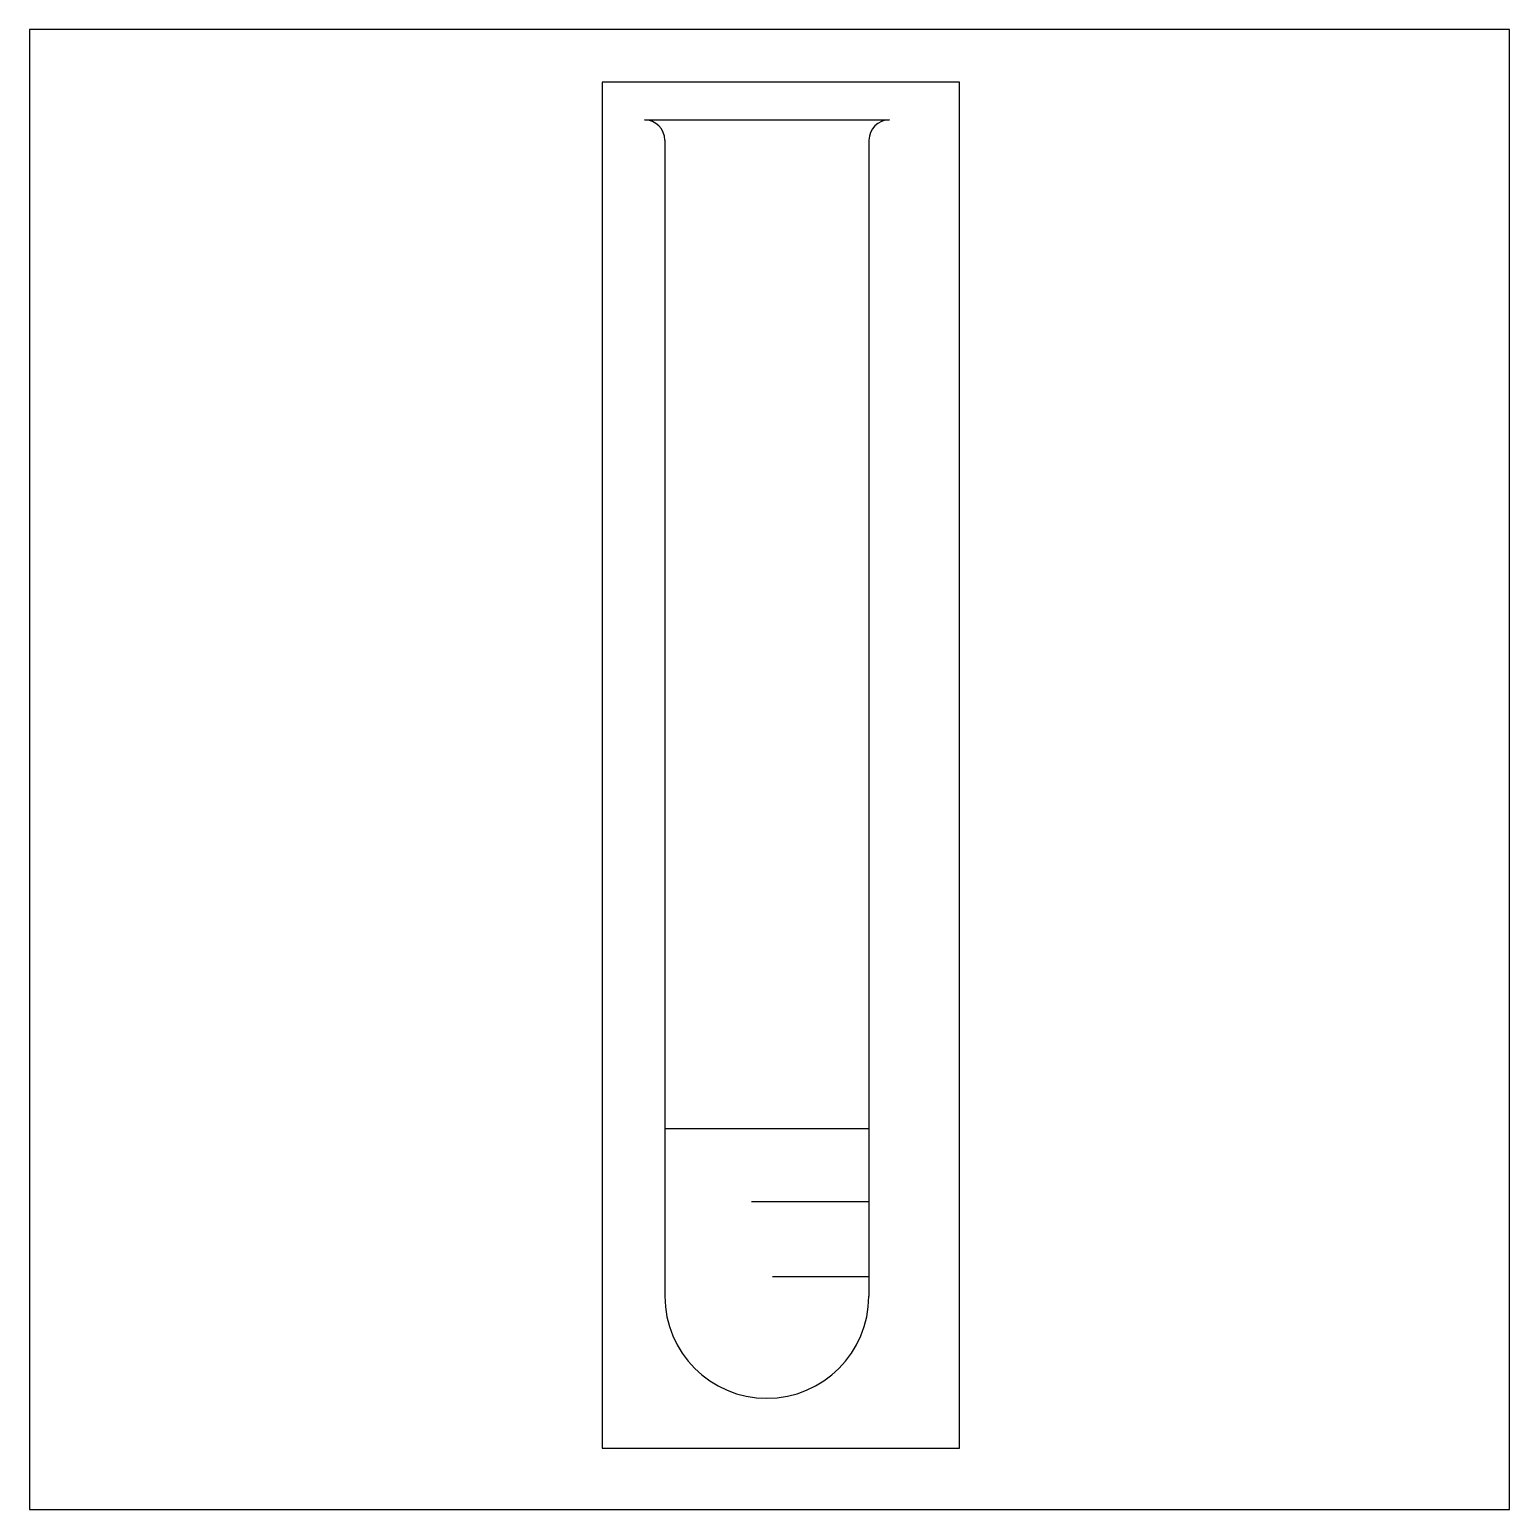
# Model space of a CAD drawing. Header units: millimetres. Extents: x 0 to 1000, y 0 to 1000.
import ezdxf

# ---------------------------------------------------------------- set-up
doc = ezdxf.new("R2010")
doc.units = ezdxf.units.MM
doc.layers.get('0').update_dxf_attribs({"color": 2})
doc.layers.add('1', color=1, linetype='Continuous')
doc.layers.add('3', color=7, linetype='Continuous')

msp = doc.modelspace()

# ---------------------------------------------------------------- linework, layer by layer
at = {"color": 2}
msp.add_lwpolyline([(0, 0), (1000, 0), (1000, 1000), (0, 1000)], close=True, dxfattribs=at)
at = {"layer": '1', "color": 1}
for p, q in [((387, 964.4), (387, 41.3)), ((628.3, 964.4), (387, 964.4)), ((628.3, 41.3), (628.3, 964.4)), ((387, 41.3), (628.3, 41.3))]:
    msp.add_line(p, q, dxfattribs=at)
at = {"layer": '3'}
for p, q in [((415.5, 939), (581, 939)), ((429.3, 925.2), (429.3, 144)), ((567.2, 925.2), (567.2, 144)), ((429.3, 257.5), (567.2, 257.5)), ((487.8, 208.1), (567.2, 208.1)), ((502, 157.4), (567.2, 157.4))]:
    msp.add_line(p, q, dxfattribs=at)
for centre, radius, start, end in [((415.5, 925.2), 13.8, 0, 90), ((581, 925.2), 13.8, 90, 180), ((498.2, 144), 68.9, 180, 0)]:
    msp.add_arc(centre, radius, start, end, dxfattribs=at)

doc.saveas('drawing.dxf')
